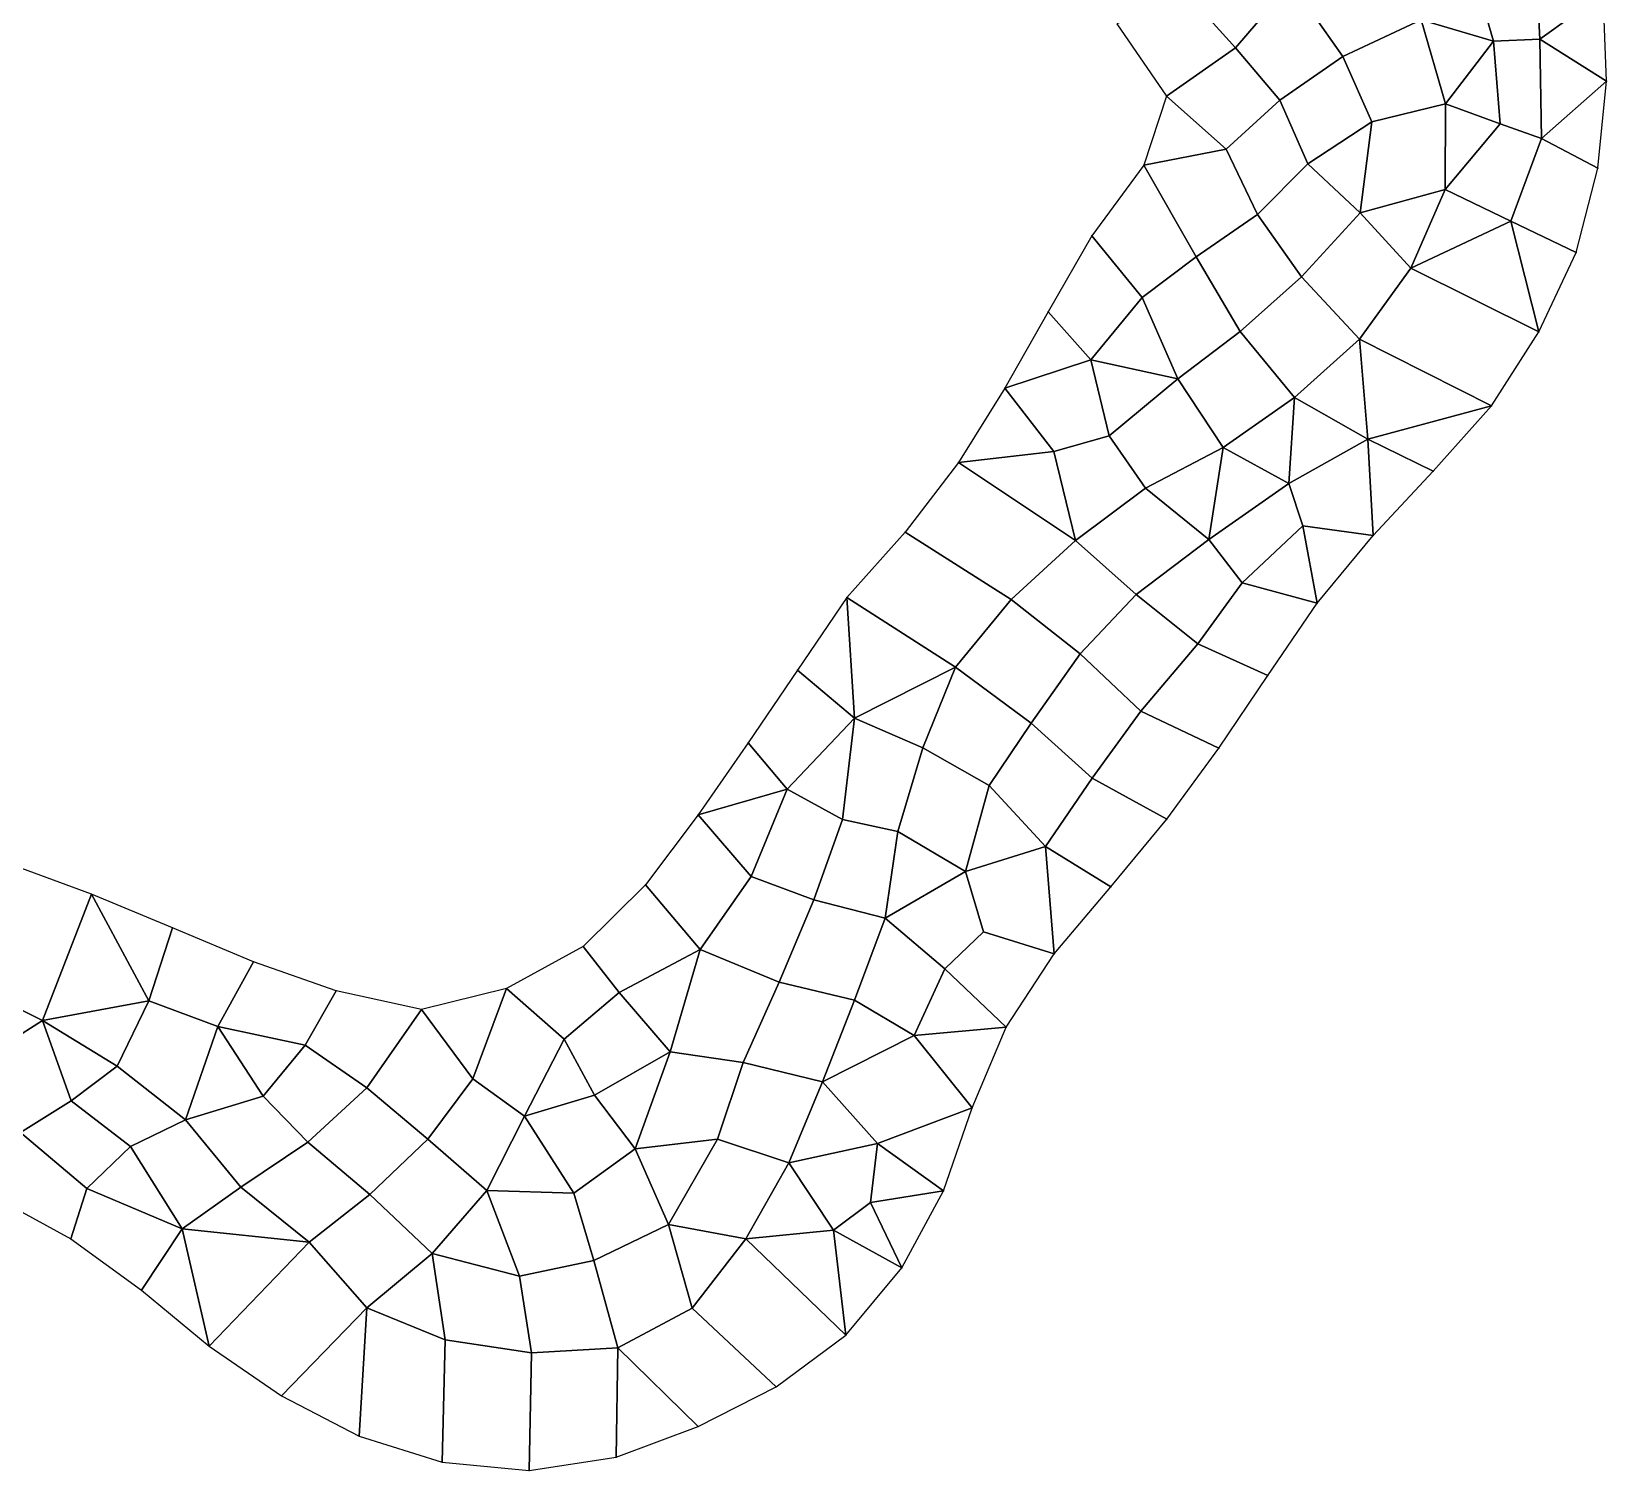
# Model space of a CAD drawing. Extents: x 380707 to 407438, y 6452841 to 6483357.
# Drawn here: x 383731 to 385346, y 6455681 to 6457156 of the extents above; entities that cross this region are included whole.
import ezdxf

# ---------------------------------------------------------------- set-up
doc = ezdxf.new("R2010")
doc.units = 0
for name, color, linetype in [('MESH_BOUND', 25, 'CONTINUOUS'), ('MESH_ELEMS', 18, 'CONTINUOUS'), ('MESH_NDSTRNGS', 17, 'CONTINUOUS'), ('MESH_NODES', 18, 'CONTINUOUS')]:
    doc.layers.add(name, color=color, linetype=linetype)

msp = doc.modelspace()

# ---------------------------------------------------------------- linework, layer by layer
at = {"layer": 'MESH_BOUND', "color": 25}
for points in [[(385345.706, 6457105.61, -0.596), (385342.45, 6457195.54, 1.519)], [(384843.654, 6457164.24, 1.255), (384894.55, 6457090.08, 1.29)], [(385336.669, 6457016.29, -0.828), (385345.706, 6457105.61, -0.596)], [(384894.55, 6457090.08, 1.29), (384871.427, 6457019.4, -0.537)], [(384871.427, 6457019.4, -0.537), (384818.149, 6456946.97, -0.536)], [(385314.461, 6456929.78, -5.151), (385336.669, 6457016.29, -0.828)], [(384818.149, 6456946.97, -0.536), (384773.486, 6456868.9, 1.372)], [(385276.262, 6456848.38, -4.537), (385314.461, 6456929.78, -5.151)], [(384773.486, 6456868.9, 1.372), (384729.088, 6456790.67, 2.892)], [(385227.671, 6456772.76, 2.207), (385276.262, 6456848.38, -4.537)], [(384729.088, 6456790.67, 2.892), (384681.528, 6456714.37, -0.992)], [(385167.898, 6456705.52, -2.894), (385227.671, 6456772.76, 2.207)], [(384681.528, 6456714.37, -0.992), (384626.872, 6456643.06, 2.373)], [(385106.713, 6456639.54, 0.587), (385167.898, 6456705.52, -2.894)], [(384626.872, 6456643.06, 2.373), (384567.004, 6456575.95, -0.934)], [(385049.298, 6456570.36, 0.748), (385106.713, 6456639.54, 0.587)], [(384567.004, 6456575.95, -0.934), (384516.368, 6456501.61, 1.482)], [(384998.459, 6456496.12, 1.596), (385049.298, 6456570.36, 0.748)], [(384516.368, 6456501.61, 1.482), (384465.855, 6456427.18, -0.059)], [(384948.256, 6456421.44, -0.382), (384998.459, 6456496.12, 1.596)], [(384465.855, 6456427.18, -0.059), (384414.591, 6456353.28, 1.216)], [(384894.995, 6456348.92, 0.249), (384948.256, 6456421.44, -0.382)], [(384414.591, 6456353.28, 1.216), (384360.643, 6456281.32, 1.494)], [(384837.762, 6456279.51, -0.545), (384894.995, 6456348.92, 0.249)], [(383792.875, 6456271.97, -0.896), (383708.417, 6456302.88, -1.537)], [(384360.643, 6456281.32, 1.494), (384296.807, 6456218.35, 0.284)], [(384779.729, 6456210.73, 1.57), (384837.762, 6456279.51, -0.545)], [(383875.948, 6456237.5, 0.906), (383792.875, 6456271.97, -0.896)], [(383958.778, 6456202.43, 0.551), (383875.948, 6456237.5, 0.906)], [(384296.807, 6456218.35, 0.284), (384218.273, 6456175.2, 0.675)], [(384730.526, 6456135.53, 2.458), (384779.729, 6456210.73, 1.57)], [(384043.64, 6456172.65, 1.747), (383958.778, 6456202.43, 0.551)], [(384131.237, 6456153.65, 0.614), (384043.64, 6456172.65, 1.747)], [(384218.273, 6456175.2, 0.675), (384131.237, 6456153.65, 0.614)], [(384695.588, 6456052.68, 1.498), (384730.526, 6456135.53, 2.458)], [(384666.022, 6455967.86, -0.329), (384695.588, 6456052.68, 1.498)], [(384623.314, 6455888.64, -0.694), (384666.022, 6455967.86, -0.329)], [(383692.735, 6455961.54, 1.662), (383771.789, 6455918.62, 1.606)], [(383771.789, 6455918.62, 1.606), (383844.257, 6455865.85, -3.894)], [(384565.969, 6455819.58, -1.146), (384623.314, 6455888.64, -0.694)], [(383844.257, 6455865.85, -3.894), (383913.584, 6455808.5, -5.849)], [(383913.584, 6455808.5, -5.849), (383987.627, 6455757.43, -4.167)], [(384494.638, 6455766.6, -1.391), (384565.969, 6455819.58, -1.146)], [(384414.551, 6455725.93, -3.113), (384494.638, 6455766.6, -1.391)], [(383987.627, 6455757.43, -4.167), (384067.2, 6455716.24, -4.779)], [(384330.556, 6455694.54, -3.773), (384414.551, 6455725.93, -3.113)], [(384067.2, 6455716.24, -4.779), (384152.293, 6455689.41, -5.566)], [(384241.591, 6455680.96, -4.571), (384330.556, 6455694.54, -3.773)], [(384152.293, 6455689.41, -5.566), (384241.591, 6455680.96, -4.571)]]:
    msp.add_polyline3d(points, dxfattribs=at)
at = {"layer": 'MESH_ELEMS', "color": 178}
for points in [[(385022.53, 6457206.26, -14.921), (384943.049, 6457259.76, -15.06), (384916.311, 6457194.34, -12.61), (384965.279, 6457139.77, -10.862)], [(385107.925, 6457242.27, -17.617), (385022.53, 6457206.26, -14.921), (385075.524, 6457130.96, -14.38), (385155.875, 6457168.4, -16.345)], [(385202.132, 6457241.7, -15.42), (385155.875, 6457168.4, -16.345), (385229.783, 6457146.67, -18.173), (385202.132, 6457241.7, -15.42)], [(385273.249, 6457230.53, -6.514), (385202.132, 6457241.7, -15.42), (385229.783, 6457146.67, -18.173), (385277.212, 6457148.65, -9.884)], [(385277.212, 6457148.65, -9.884), (385342.45, 6457195.54, 1.519), (385273.249, 6457230.53, -6.514), (385277.212, 6457148.65, -9.884)], [(385075.524, 6457130.96, -14.38), (385022.53, 6457206.26, -14.921), (384965.279, 6457139.77, -10.862), (385010.89, 6457086.05, -8.943)], [(385345.706, 6457105.61, -0.596), (385342.45, 6457195.54, 1.519), (385277.212, 6457148.65, -9.884), (385345.706, 6457105.61, -0.596)], [(384894.55, 6457090.08, 1.29), (384965.279, 6457139.77, -10.862), (384916.311, 6457194.34, -12.61), (384843.654, 6457164.24, 1.255)], [(385180.577, 6457082.33, -15.793), (385155.875, 6457168.4, -16.345), (385075.524, 6457130.96, -14.38), (385105.1, 6457063.79, -13.891)], [(385229.783, 6457146.67, -18.173), (385155.875, 6457168.4, -16.345), (385180.577, 6457082.33, -15.793), (385229.783, 6457146.67, -18.173)], [(385180.577, 6457082.33, -15.793), (385236.852, 6457061.82, -17.297), (385229.783, 6457146.67, -18.173), (385180.577, 6457082.33, -15.793)], [(385236.852, 6457061.82, -17.297), (385278.982, 6457046.6, -15.197), (385277.212, 6457148.65, -9.884), (385229.783, 6457146.67, -18.173)], [(385278.982, 6457046.6, -15.197), (385345.706, 6457105.61, -0.596), (385277.212, 6457148.65, -9.884), (385278.982, 6457046.6, -15.197)], [(384955.738, 6457035.74, -5.556), (385010.89, 6457086.05, -8.943), (384965.279, 6457139.77, -10.862), (384894.55, 6457090.08, 1.29)], [(385105.1, 6457063.79, -13.891), (385075.524, 6457130.96, -14.38), (385010.89, 6457086.05, -8.943), (385039.595, 6457020.64, -9.187)], [(385345.706, 6457105.61, -0.596), (385278.982, 6457046.6, -15.197), (385336.669, 6457016.29, -0.828), (385345.706, 6457105.61, -0.596)], [(384955.738, 6457035.74, -5.556), (384894.55, 6457090.08, 1.29), (384871.427, 6457019.4, -0.537), (384955.738, 6457035.74, -5.556)], [(385039.595, 6457020.64, -9.187), (385010.89, 6457086.05, -8.943), (384955.738, 6457035.74, -5.556), (384987.874, 6456968.96, -8.397)], [(385180.391, 6456994.56, -15.633), (385180.577, 6457082.33, -15.793), (385105.1, 6457063.79, -13.891), (385093.387, 6456970.43, -13.485)], [(385236.852, 6457061.82, -17.297), (385180.577, 6457082.33, -15.793), (385180.391, 6456994.56, -15.633), (385236.852, 6457061.82, -17.297)], [(385093.387, 6456970.43, -13.485), (385105.1, 6457063.79, -13.891), (385039.595, 6457020.64, -9.187), (385093.387, 6456970.43, -13.485)], [(385247.523, 6456961.86, -15.743), (385278.982, 6457046.6, -15.197), (385236.852, 6457061.82, -17.297), (385180.391, 6456994.56, -15.633)], [(384925.138, 6456925.25, -7.544), (384987.874, 6456968.96, -8.397), (384955.738, 6457035.74, -5.556), (384871.427, 6457019.4, -0.537)], [(385336.669, 6457016.29, -0.828), (385278.982, 6457046.6, -15.197), (385247.523, 6456961.86, -15.743), (385314.461, 6456929.78, -5.151)], [(384925.138, 6456925.25, -7.544), (384871.427, 6457019.4, -0.537), (384818.149, 6456946.97, -0.536), (384869.663, 6456883.53, -6.009)], [(385093.387, 6456970.43, -13.485), (385039.595, 6457020.64, -9.187), (384987.874, 6456968.96, -8.397), (385033.025, 6456904.85, -13.021)], [(385145.269, 6456913.61, -16.135), (385180.391, 6456994.56, -15.633), (385093.387, 6456970.43, -13.485), (385145.269, 6456913.61, -16.135)], [(385247.523, 6456961.86, -15.743), (385180.391, 6456994.56, -15.633), (385145.269, 6456913.61, -16.135), (385247.523, 6456961.86, -15.743)], [(385033.025, 6456904.85, -13.021), (384987.874, 6456968.96, -8.397), (384925.138, 6456925.25, -7.544), (384970.298, 6456848.96, -12.48)], [(385145.269, 6456913.61, -16.135), (385093.387, 6456970.43, -13.485), (385033.025, 6456904.85, -13.021), (385092.574, 6456840.84, -16.976)], [(385145.269, 6456913.61, -16.135), (385276.262, 6456848.38, -4.537), (385247.523, 6456961.86, -15.743), (385145.269, 6456913.61, -16.135)], [(385314.461, 6456929.78, -5.151), (385247.523, 6456961.86, -15.743), (385276.262, 6456848.38, -4.537), (385314.461, 6456929.78, -5.151)], [(384773.486, 6456868.9, 1.372), (384817.294, 6456819.76, -4.418), (384869.663, 6456883.53, -6.009), (384818.149, 6456946.97, -0.536)], [(384869.663, 6456883.53, -6.009), (384906.423, 6456800.44, -11.62), (384970.298, 6456848.96, -12.48), (384925.138, 6456925.25, -7.544)], [(385025.931, 6456781.18, -17.148), (385092.574, 6456840.84, -16.976), (385033.025, 6456904.85, -13.021), (384970.298, 6456848.96, -12.48)], [(385227.671, 6456772.76, 2.207), (385276.262, 6456848.38, -4.537), (385145.269, 6456913.61, -16.135), (385092.574, 6456840.84, -16.976)], [(384869.663, 6456883.53, -6.009), (384817.294, 6456819.76, -4.418), (384906.423, 6456800.44, -11.62), (384869.663, 6456883.53, -6.009)], [(384817.294, 6456819.76, -4.418), (384773.486, 6456868.9, 1.372), (384729.088, 6456790.67, 2.892), (384817.294, 6456819.76, -4.418)], [(384952.792, 6456729.78, -17.355), (385025.931, 6456781.18, -17.148), (384970.298, 6456848.96, -12.48), (384906.423, 6456800.44, -11.62)], [(385025.931, 6456781.18, -17.148), (385101.03, 6456738.4, -14), (385092.574, 6456840.84, -16.976), (385025.931, 6456781.18, -17.148)], [(385227.671, 6456772.76, 2.207), (385092.574, 6456840.84, -16.976), (385101.03, 6456738.4, -14), (385227.671, 6456772.76, 2.207)], [(384817.294, 6456819.76, -4.418), (384729.088, 6456790.67, 2.892), (384779.342, 6456725.73, -6.251), (384835.875, 6456741.94, -9.49)], [(384817.294, 6456819.76, -4.418), (384835.875, 6456741.94, -9.49), (384906.423, 6456800.44, -11.62), (384817.294, 6456819.76, -4.418)], [(384873.113, 6456688.27, -18.366), (384952.792, 6456729.78, -17.355), (384906.423, 6456800.44, -11.62), (384835.875, 6456741.94, -9.49)], [(384729.088, 6456790.67, 2.892), (384681.528, 6456714.37, -0.992), (384779.342, 6456725.73, -6.251), (384729.088, 6456790.67, 2.892)], [(384952.792, 6456729.78, -17.355), (385020.275, 6456693.14, -13.727), (385025.931, 6456781.18, -17.148), (384952.792, 6456729.78, -17.355)], [(385025.931, 6456781.18, -17.148), (385020.275, 6456693.14, -13.727), (385101.03, 6456738.4, -14), (385025.931, 6456781.18, -17.148)], [(385227.671, 6456772.76, 2.207), (385101.03, 6456738.4, -14), (385167.898, 6456705.52, -2.894), (385227.671, 6456772.76, 2.207)], [(384779.342, 6456725.73, -6.251), (384801.3, 6456634.56, -18.6), (384873.113, 6456688.27, -18.366), (384835.875, 6456741.94, -9.49)], [(384938.006, 6456635.69, -12.667), (384952.792, 6456729.78, -17.355), (384873.113, 6456688.27, -18.366), (384938.006, 6456635.69, -12.667)], [(384952.792, 6456729.78, -17.355), (384938.006, 6456635.69, -12.667), (385020.275, 6456693.14, -13.727), (384952.792, 6456729.78, -17.355)], [(385101.03, 6456738.4, -14), (385020.275, 6456693.14, -13.727), (385034.569, 6456649.64, -10.445), (385106.713, 6456639.54, 0.587)], [(385101.03, 6456738.4, -14), (385106.713, 6456639.54, 0.587), (385167.898, 6456705.52, -2.894), (385101.03, 6456738.4, -14)], [(384735.496, 6456574.1, -17.84), (384801.3, 6456634.56, -18.6), (384681.528, 6456714.37, -0.992), (384626.872, 6456643.06, 2.373)], [(384779.342, 6456725.73, -6.251), (384681.528, 6456714.37, -0.992), (384801.3, 6456634.56, -18.6), (384779.342, 6456725.73, -6.251)], [(384873.113, 6456688.27, -18.366), (384801.3, 6456634.56, -18.6), (384863.627, 6456579.32, -12.007), (384938.006, 6456635.69, -12.667)], [(384938.006, 6456635.69, -12.667), (384972.411, 6456591.18, -7.888), (385034.569, 6456649.64, -10.445), (385020.275, 6456693.14, -13.727)], [(385049.298, 6456570.36, 0.748), (385034.569, 6456649.64, -10.445), (384972.411, 6456591.18, -7.888), (385049.298, 6456570.36, 0.748)], [(385106.713, 6456639.54, 0.587), (385034.569, 6456649.64, -10.445), (385049.298, 6456570.36, 0.748), (385106.713, 6456639.54, 0.587)], [(384678.381, 6456504.75, -16.509), (384735.496, 6456574.1, -17.84), (384626.872, 6456643.06, 2.373), (384567.004, 6456575.95, -0.934)], [(384806.216, 6456518.29, -11.691), (384863.627, 6456579.32, -12.007), (384801.3, 6456634.56, -18.6), (384735.496, 6456574.1, -17.84)], [(384863.627, 6456579.32, -12.007), (384926.918, 6456528.73, -7.935), (384972.411, 6456591.18, -7.888), (384938.006, 6456635.69, -12.667)], [(384972.411, 6456591.18, -7.888), (384926.918, 6456528.73, -7.935), (384998.459, 6456496.12, 1.596), (385049.298, 6456570.36, 0.748)], [(384567.004, 6456575.95, -0.934), (384516.368, 6456501.61, 1.482), (384574.763, 6456452.2, -11.203), (384567.004, 6456575.95, -0.934)], [(384678.381, 6456504.75, -16.509), (384567.004, 6456575.95, -0.934), (384574.763, 6456452.2, -11.203), (384678.381, 6456504.75, -16.509)], [(384735.496, 6456574.1, -17.84), (384678.381, 6456504.75, -16.509), (384756.107, 6456447.15, -11.68), (384806.216, 6456518.29, -11.691)], [(384926.918, 6456528.73, -7.935), (384863.627, 6456579.32, -12.007), (384806.216, 6456518.29, -11.691), (384868.536, 6456459.56, -9.44)], [(384868.536, 6456459.56, -9.44), (384806.216, 6456518.29, -11.691), (384756.107, 6456447.15, -11.68), (384818.562, 6456390.88, -9.236)], [(384948.256, 6456421.44, -0.382), (384998.459, 6456496.12, 1.596), (384926.918, 6456528.73, -7.935), (384868.536, 6456459.56, -9.44)], [(384465.855, 6456427.18, -0.059), (384505.864, 6456379.47, -10.085), (384574.763, 6456452.2, -11.203), (384516.368, 6456501.61, 1.482)], [(384678.381, 6456504.75, -16.509), (384574.763, 6456452.2, -11.203), (384645.123, 6456421.85, -15.422), (384678.381, 6456504.75, -16.509)], [(384756.107, 6456447.15, -11.68), (384678.381, 6456504.75, -16.509), (384645.123, 6456421.85, -15.422), (384713.12, 6456383.16, -12.839)], [(384505.864, 6456379.47, -10.085), (384562.697, 6456348.49, -12.623), (384574.763, 6456452.2, -11.203), (384505.864, 6456379.47, -10.085)], [(384562.697, 6456348.49, -12.623), (384619.468, 6456336.11, -14.932), (384645.123, 6456421.85, -15.422), (384574.763, 6456452.2, -11.203)], [(384894.995, 6456348.92, 0.249), (384948.256, 6456421.44, -0.382), (384868.536, 6456459.56, -9.44), (384818.562, 6456390.88, -9.236)], [(384713.12, 6456383.16, -12.839), (384770.652, 6456320.92, -6.641), (384818.562, 6456390.88, -9.236), (384756.107, 6456447.15, -11.68)], [(384465.855, 6456427.18, -0.059), (384414.591, 6456353.28, 1.216), (384505.864, 6456379.47, -10.085), (384465.855, 6456427.18, -0.059)], [(384619.468, 6456336.11, -14.932), (384688.567, 6456295.13, -10.238), (384713.12, 6456383.16, -12.839), (384645.123, 6456421.85, -15.422)], [(384837.762, 6456279.51, -0.545), (384894.995, 6456348.92, 0.249), (384818.562, 6456390.88, -9.236), (384770.652, 6456320.92, -6.641)], [(384505.864, 6456379.47, -10.085), (384414.591, 6456353.28, 1.216), (384469.065, 6456290.12, -10.221), (384505.864, 6456379.47, -10.085)], [(384562.697, 6456348.49, -12.623), (384505.864, 6456379.47, -10.085), (384469.065, 6456290.12, -10.221), (384533.195, 6456266.02, -11.765)], [(384770.652, 6456320.92, -6.641), (384713.12, 6456383.16, -12.839), (384688.567, 6456295.13, -10.238), (384770.652, 6456320.92, -6.641)], [(384469.065, 6456290.12, -10.221), (384414.591, 6456353.28, 1.216), (384360.643, 6456281.32, 1.494), (384416.624, 6456215.29, -9.032)], [(384533.195, 6456266.02, -11.765), (384606.329, 6456247.23, -14.847), (384619.468, 6456336.11, -14.932), (384562.697, 6456348.49, -12.623)], [(384619.468, 6456336.11, -14.932), (384606.329, 6456247.23, -14.847), (384688.567, 6456295.13, -10.238), (384619.468, 6456336.11, -14.932)], [(384770.652, 6456320.92, -6.641), (384688.567, 6456295.13, -10.238), (384707.082, 6456233.34, -5.093), (384779.729, 6456210.73, 1.57)], [(384837.762, 6456279.51, -0.545), (384770.652, 6456320.92, -6.641), (384779.729, 6456210.73, 1.57), (384837.762, 6456279.51, -0.545)], [(383662.17, 6456182.41, -6.087), (383742.53, 6456142.24, -7.438), (383792.875, 6456271.97, -0.896), (383708.417, 6456302.88, -1.537)], [(384606.329, 6456247.23, -14.847), (384667.67, 6456195.38, -8.474), (384707.082, 6456233.34, -5.093), (384688.567, 6456295.13, -10.238)], [(384333.822, 6456170.99, -3.424), (384416.624, 6456215.29, -9.032), (384360.643, 6456281.32, 1.494), (384296.807, 6456218.35, 0.284)], [(384469.065, 6456290.12, -10.221), (384416.624, 6456215.29, -9.032), (384497.827, 6456181.67, -10.989), (384533.195, 6456266.02, -11.765)], [(383792.875, 6456271.97, -0.896), (383742.53, 6456142.24, -7.438), (383851.559, 6456162.56, -4.888), (383792.875, 6456271.97, -0.896)], [(383875.948, 6456237.5, 0.906), (383792.875, 6456271.97, -0.896), (383851.559, 6456162.56, -4.888), (383875.948, 6456237.5, 0.906)], [(384574.865, 6456163.13, -14.745), (384606.329, 6456247.23, -14.847), (384533.195, 6456266.02, -11.765), (384497.827, 6456181.67, -10.989)], [(384667.67, 6456195.38, -8.474), (384606.329, 6456247.23, -14.847), (384574.865, 6456163.13, -14.745), (384635.956, 6456126.84, -10.067)], [(383958.778, 6456202.43, 0.551), (383875.948, 6456237.5, 0.906), (383851.559, 6456162.56, -4.888), (383922.44, 6456136.16, -2.363)], [(384730.526, 6456135.53, 2.458), (384779.729, 6456210.73, 1.57), (384707.082, 6456233.34, -5.093), (384667.67, 6456195.38, -8.474)], [(384277.171, 6456123.17, -2.357), (384333.822, 6456170.99, -3.424), (384296.807, 6456218.35, 0.284), (384218.273, 6456175.2, 0.675)], [(384416.624, 6456215.29, -9.032), (384333.822, 6456170.99, -3.424), (384385.955, 6456110.16, -8.291), (384416.624, 6456215.29, -9.032)], [(384416.624, 6456215.29, -9.032), (384385.955, 6456110.16, -8.291), (384460.925, 6456099.39, -10.44), (384497.827, 6456181.67, -10.989)], [(383958.778, 6456202.43, 0.551), (383922.44, 6456136.16, -2.363), (384011.86, 6456117.19, -0.902), (384043.64, 6456172.65, 1.747)], [(384635.956, 6456126.84, -10.067), (384730.526, 6456135.53, 2.458), (384667.67, 6456195.38, -8.474), (384635.956, 6456126.84, -10.067)], [(383662.17, 6456182.41, -6.087), (383676.135, 6456099.99, -6.808), (383742.53, 6456142.24, -7.438), (383662.17, 6456182.41, -6.087)], [(384542.171, 6456079.45, -14.716), (384574.865, 6456163.13, -14.745), (384497.827, 6456181.67, -10.989), (384460.925, 6456099.39, -10.44)], [(383819.109, 6456095.69, -9.779), (383851.559, 6456162.56, -4.888), (383742.53, 6456142.24, -7.438), (383819.109, 6456095.69, -9.779)], [(383819.109, 6456095.69, -9.779), (383889.093, 6456040.48, -12.621), (383922.44, 6456136.16, -2.363), (383851.559, 6456162.56, -4.888)], [(384075.033, 6456073.43, -0.661), (384131.237, 6456153.65, 0.614), (384043.64, 6456172.65, 1.747), (384011.86, 6456117.19, -0.902)], [(384183.56, 6456082.4, -0.637), (384218.273, 6456175.2, 0.675), (384131.237, 6456153.65, 0.614), (384183.56, 6456082.4, -0.637)], [(384183.56, 6456082.4, -0.637), (384236.61, 6456044.17, -4.231), (384277.171, 6456123.17, -2.357), (384218.273, 6456175.2, 0.675)], [(384385.955, 6456110.16, -8.291), (384333.822, 6456170.99, -3.424), (384277.171, 6456123.17, -2.357), (384308.54, 6456065.77, -5.78)], [(384542.171, 6456079.45, -14.716), (384635.956, 6456126.84, -10.067), (384574.865, 6456163.13, -14.745), (384542.171, 6456079.45, -14.716)], [(384183.56, 6456082.4, -0.637), (384131.237, 6456153.65, 0.614), (384075.033, 6456073.43, -0.661), (384137.606, 6456020.7, -1.728)], [(383772.071, 6456060.04, -7.796), (383742.53, 6456142.24, -7.438), (383676.135, 6456099.99, -6.808), (383720.212, 6456027.38, -6.715)], [(383772.071, 6456060.04, -7.796), (383819.109, 6456095.69, -9.779), (383742.53, 6456142.24, -7.438), (383772.071, 6456060.04, -7.796)], [(383922.44, 6456136.16, -2.363), (383889.093, 6456040.48, -12.621), (383968.786, 6456064.85, -5.373), (383922.44, 6456136.16, -2.363)], [(383968.786, 6456064.85, -5.373), (384011.86, 6456117.19, -0.902), (383922.44, 6456136.16, -2.363), (383968.786, 6456064.85, -5.373)], [(384695.588, 6456052.68, 1.498), (384730.526, 6456135.53, 2.458), (384635.956, 6456126.84, -10.067), (384695.588, 6456052.68, 1.498)], [(384014.582, 6456017.56, -6.315), (384075.033, 6456073.43, -0.661), (384011.86, 6456117.19, -0.902), (383968.786, 6456064.85, -5.373)], [(384277.171, 6456123.17, -2.357), (384236.61, 6456044.17, -4.231), (384308.54, 6456065.77, -5.78), (384277.171, 6456123.17, -2.357)], [(384635.956, 6456126.84, -10.067), (384542.171, 6456079.45, -14.716), (384598.519, 6456016.09, -8.776), (384695.588, 6456052.68, 1.498)], [(384308.54, 6456065.77, -5.78), (384350.086, 6456010.9, -8.476), (384385.955, 6456110.16, -8.291), (384308.54, 6456065.77, -5.78)], [(384434.642, 6456020.66, -10.087), (384460.925, 6456099.39, -10.44), (384385.955, 6456110.16, -8.291), (384350.086, 6456010.9, -8.476)], [(384507.564, 6455996.54, -14.21), (384542.171, 6456079.45, -14.716), (384460.925, 6456099.39, -10.44), (384434.642, 6456020.66, -10.087)], [(383833.001, 6456013.23, -9.314), (383889.093, 6456040.48, -12.621), (383819.109, 6456095.69, -9.779), (383772.071, 6456060.04, -7.796)], [(384236.61, 6456044.17, -4.231), (384183.56, 6456082.4, -0.637), (384137.606, 6456020.7, -1.728), (384197.945, 6455967.98, -6.317)], [(383946.103, 6455971.63, -14.183), (384014.582, 6456017.56, -6.315), (383968.786, 6456064.85, -5.373), (383889.093, 6456040.48, -12.621)], [(384075.033, 6456073.43, -0.661), (384014.582, 6456017.56, -6.315), (384078.195, 6455963.99, -6.553), (384137.606, 6456020.7, -1.728)], [(384287.395, 6455965.45, -7.923), (384350.086, 6456010.9, -8.476), (384308.54, 6456065.77, -5.78), (384236.61, 6456044.17, -4.231)], [(384542.171, 6456079.45, -14.716), (384507.564, 6455996.54, -14.21), (384598.519, 6456016.09, -8.776), (384542.171, 6456079.45, -14.716)], [(383787.993, 6455970.16, -8.327), (383833.001, 6456013.23, -9.314), (383772.071, 6456060.04, -7.796), (383720.212, 6456027.38, -6.715)], [(384695.588, 6456052.68, 1.498), (384598.519, 6456016.09, -8.776), (384666.022, 6455967.86, -0.329), (384695.588, 6456052.68, 1.498)], [(383885.933, 6455928.82, -9.336), (383946.103, 6455971.63, -14.183), (383889.093, 6456040.48, -12.621), (383833.001, 6456013.23, -9.314)], [(384197.945, 6455967.98, -6.317), (384287.395, 6455965.45, -7.923), (384236.61, 6456044.17, -4.231), (384197.945, 6455967.98, -6.317)], [(383787.993, 6455970.16, -8.327), (383720.212, 6456027.38, -6.715), (383692.735, 6455961.54, 1.662), (383771.789, 6455918.62, 1.606)], [(384016.04, 6455915.23, -13.237), (384078.195, 6455963.99, -6.553), (384014.582, 6456017.56, -6.315), (383946.103, 6455971.63, -14.183)], [(384137.606, 6456020.7, -1.728), (384078.195, 6455963.99, -6.553), (384142.177, 6455903.61, -9.066), (384197.945, 6455967.98, -6.317)], [(384384.205, 6455933.34, -10.478), (384434.642, 6456020.66, -10.087), (384350.086, 6456010.9, -8.476), (384384.205, 6455933.34, -10.478)], [(384463.392, 6455918.39, -14.006), (384507.564, 6455996.54, -14.21), (384434.642, 6456020.66, -10.087), (384384.205, 6455933.34, -10.478)], [(383885.933, 6455928.82, -9.336), (383833.001, 6456013.23, -9.314), (383787.993, 6455970.16, -8.327), (383885.933, 6455928.82, -9.336)], [(384384.205, 6455933.34, -10.478), (384350.086, 6456010.9, -8.476), (384287.395, 6455965.45, -7.923), (384307.75, 6455896.26, -9.6)], [(384598.519, 6456016.09, -8.776), (384507.564, 6455996.54, -14.21), (384553.301, 6455927.42, -9.537), (384591.437, 6455955.6, -5.485)], [(384598.519, 6456016.09, -8.776), (384591.437, 6455955.6, -5.485), (384666.022, 6455967.86, -0.329), (384598.519, 6456016.09, -8.776)], [(384507.564, 6455996.54, -14.21), (384463.392, 6455918.39, -14.006), (384553.301, 6455927.42, -9.537), (384507.564, 6455996.54, -14.21)], [(383771.789, 6455918.62, 1.606), (383844.257, 6455865.85, -3.894), (383885.933, 6455928.82, -9.336), (383787.993, 6455970.16, -8.327)], [(384016.04, 6455915.23, -13.237), (383946.103, 6455971.63, -14.183), (383885.933, 6455928.82, -9.336), (384016.04, 6455915.23, -13.237)], [(384197.945, 6455967.98, -6.317), (384142.177, 6455903.61, -9.066), (384231.598, 6455880.16, -9.095), (384197.945, 6455967.98, -6.317)], [(384287.395, 6455965.45, -7.923), (384197.945, 6455967.98, -6.317), (384231.598, 6455880.16, -9.095), (384307.75, 6455896.26, -9.6)], [(384666.022, 6455967.86, -0.329), (384591.437, 6455955.6, -5.485), (384623.314, 6455888.64, -0.694), (384666.022, 6455967.86, -0.329)], [(384074.91, 6455847.62, -10.976), (384142.177, 6455903.61, -9.066), (384078.195, 6455963.99, -6.553), (384016.04, 6455915.23, -13.237)], [(384591.437, 6455955.6, -5.485), (384553.301, 6455927.42, -9.537), (384623.314, 6455888.64, -0.694), (384591.437, 6455955.6, -5.485)], [(383885.933, 6455928.82, -9.336), (383844.257, 6455865.85, -3.894), (383913.584, 6455808.5, -5.849), (383885.933, 6455928.82, -9.336)], [(383885.933, 6455928.82, -9.336), (383913.584, 6455808.5, -5.849), (384016.04, 6455915.23, -13.237), (383885.933, 6455928.82, -9.336)], [(384408.424, 6455847.54, -13.781), (384384.205, 6455933.34, -10.478), (384307.75, 6455896.26, -9.6), (384332.232, 6455806.78, -11.918)], [(384384.205, 6455933.34, -10.478), (384408.424, 6455847.54, -13.781), (384463.392, 6455918.39, -14.006), (384384.205, 6455933.34, -10.478)], [(384463.392, 6455918.39, -14.006), (384565.969, 6455819.58, -1.146), (384553.301, 6455927.42, -9.537), (384463.392, 6455918.39, -14.006)], [(384553.301, 6455927.42, -9.537), (384565.969, 6455819.58, -1.146), (384623.314, 6455888.64, -0.694), (384553.301, 6455927.42, -9.537)], [(384016.04, 6455915.23, -13.237), (383913.584, 6455808.5, -5.849), (383987.627, 6455757.43, -4.167), (384074.91, 6455847.62, -10.976)], [(384142.177, 6455903.61, -9.066), (384074.91, 6455847.62, -10.976), (384155.51, 6455814.86, -11.801), (384142.177, 6455903.61, -9.066)], [(384155.51, 6455814.86, -11.801), (384244.021, 6455801.54, -11.531), (384231.598, 6455880.16, -9.095), (384142.177, 6455903.61, -9.066)], [(384463.392, 6455918.39, -14.006), (384408.424, 6455847.54, -13.781), (384494.638, 6455766.6, -1.391), (384565.969, 6455819.58, -1.146)], [(384307.75, 6455896.26, -9.6), (384231.598, 6455880.16, -9.095), (384244.021, 6455801.54, -11.531), (384332.232, 6455806.78, -11.918)], [(383987.627, 6455757.43, -4.167), (384067.2, 6455716.24, -4.779), (384074.91, 6455847.62, -10.976), (383987.627, 6455757.43, -4.167)], [(384067.2, 6455716.24, -4.779), (384152.293, 6455689.41, -5.566), (384155.51, 6455814.86, -11.801), (384074.91, 6455847.62, -10.976)], [(384408.424, 6455847.54, -13.781), (384332.232, 6455806.78, -11.918), (384414.551, 6455725.93, -3.113), (384494.638, 6455766.6, -1.391)], [(384244.021, 6455801.54, -11.531), (384155.51, 6455814.86, -11.801), (384152.293, 6455689.41, -5.566), (384241.591, 6455680.96, -4.571)], [(384330.556, 6455694.54, -3.773), (384332.232, 6455806.78, -11.918), (384244.021, 6455801.54, -11.531), (384241.591, 6455680.96, -4.571)], [(384330.556, 6455694.54, -3.773), (384414.551, 6455725.93, -3.113), (384332.232, 6455806.78, -11.918), (384330.556, 6455694.54, -3.773)]]:
    msp.add_3dface(points, dxfattribs=at)
at = {"layer": 'MESH_NDSTRNGS', "color": 17}
for points in [[(384894.55, 6457090.08, 1.29), (384955.738, 6457035.74, -5.556)], [(384955.738, 6457035.74, -5.556), (384987.874, 6456968.96, -8.397)], [(384987.874, 6456968.96, -8.397), (385033.025, 6456904.85, -13.021)], [(385033.025, 6456904.85, -13.021), (385092.574, 6456840.84, -16.976)], [(385092.574, 6456840.84, -16.976), (385227.671, 6456772.76, 2.207)]]:
    msp.add_polyline3d(points, dxfattribs=at)
for p in [(384894.55, 6457090.08, 1.29), (384955.738, 6457035.74, -5.556), (384987.874, 6456968.96, -8.397), (385033.025, 6456904.85, -13.021), (385092.574, 6456840.84, -16.976), (385227.671, 6456772.76, 2.207)]:
    msp.add_point(p, dxfattribs=at)
at = {"layer": 'MESH_NODES', "color": 18}
for p in [(385229.783, 6457146.67, -18.173), (385277.212, 6457148.65, -9.884), (384965.279, 6457139.77, -10.862), (385075.524, 6457130.96, -14.38), (385345.706, 6457105.61, -0.596), (384894.55, 6457090.08, 1.29), (385010.89, 6457086.05, -8.943), (385180.577, 6457082.33, -15.793), (385105.1, 6457063.79, -13.891), (385236.852, 6457061.82, -17.297), (384955.738, 6457035.74, -5.556), (385278.982, 6457046.6, -15.197), (384871.427, 6457019.4, -0.537), (385039.595, 6457020.64, -9.187), (385336.669, 6457016.29, -0.828), (385180.391, 6456994.56, -15.633), (384987.874, 6456968.96, -8.397), (385093.387, 6456970.43, -13.485), (385247.523, 6456961.86, -15.743), (384818.149, 6456946.97, -0.536), (384925.138, 6456925.25, -7.544), (385314.461, 6456929.78, -5.151), (385033.025, 6456904.85, -13.021), (385145.269, 6456913.61, -16.135), (384869.663, 6456883.53, -6.009), (384773.486, 6456868.9, 1.372), (384970.298, 6456848.96, -12.48), (385092.574, 6456840.84, -16.976), (385276.262, 6456848.38, -4.537), (384817.294, 6456819.76, -4.418), (384906.423, 6456800.44, -11.62), (384729.088, 6456790.67, 2.892), (385025.931, 6456781.18, -17.148), (385227.671, 6456772.76, 2.207), (384835.875, 6456741.94, -9.49), (384952.792, 6456729.78, -17.355), (385101.03, 6456738.4, -14), (384681.528, 6456714.37, -0.992), (384779.342, 6456725.73, -6.251), (385167.898, 6456705.52, -2.894), (384873.113, 6456688.27, -18.366), (385020.275, 6456693.14, -13.727), (385034.569, 6456649.64, -10.445), (384626.872, 6456643.06, 2.373), (384801.3, 6456634.56, -18.6), (384938.006, 6456635.69, -12.667), (385106.713, 6456639.54, 0.587), (384972.411, 6456591.18, -7.888), (384567.004, 6456575.95, -0.934), (384735.496, 6456574.1, -17.84), (384863.627, 6456579.32, -12.007), (385049.298, 6456570.36, 0.748), (384806.216, 6456518.29, -11.691), (384926.918, 6456528.73, -7.935), (384516.368, 6456501.61, 1.482), (384678.381, 6456504.75, -16.509), (384998.459, 6456496.12, 1.596), (384574.763, 6456452.2, -11.203), (384868.536, 6456459.56, -9.44), (384756.107, 6456447.15, -11.68), (384465.855, 6456427.18, -0.059), (384645.123, 6456421.85, -15.422), (384948.256, 6456421.44, -0.382), (384818.562, 6456390.88, -9.236), (384505.864, 6456379.47, -10.085), (384713.12, 6456383.16, -12.839), (384414.591, 6456353.28, 1.216), (384562.697, 6456348.49, -12.623), (384894.995, 6456348.92, 0.249), (384619.468, 6456336.11, -14.932), (384770.652, 6456320.92, -6.641), (384688.567, 6456295.13, -10.238), (384360.643, 6456281.32, 1.494), (384469.065, 6456290.12, -10.221), (384837.762, 6456279.51, -0.545), (383792.875, 6456271.97, -0.896), (384533.195, 6456266.02, -11.765), (384606.329, 6456247.23, -14.847), (383875.948, 6456237.5, 0.906), (384707.082, 6456233.34, -5.093), (384296.807, 6456218.35, 0.284), (384416.624, 6456215.29, -9.032), (384779.729, 6456210.73, 1.57), (383958.778, 6456202.43, 0.551), (384667.67, 6456195.38, -8.474), (384497.827, 6456181.67, -10.989), (383851.559, 6456162.56, -4.888), (384043.64, 6456172.65, 1.747), (384218.273, 6456175.2, 0.675), (384333.822, 6456170.99, -3.424), (384574.865, 6456163.13, -14.745), (384131.237, 6456153.65, 0.614), (383742.53, 6456142.24, -7.438), (383922.44, 6456136.16, -2.363), (384730.526, 6456135.53, 2.458), (384011.86, 6456117.19, -0.902), (384277.171, 6456123.17, -2.357), (384635.956, 6456126.84, -10.067), (384385.955, 6456110.16, -8.291), (384460.925, 6456099.39, -10.44), (383819.109, 6456095.69, -9.779), (384183.56, 6456082.4, -0.637), (383968.786, 6456064.85, -5.373), (384075.033, 6456073.43, -0.661), (384308.54, 6456065.77, -5.78), (384542.171, 6456079.45, -14.716), (383772.071, 6456060.04, -7.796), (384695.588, 6456052.68, 1.498), (383889.093, 6456040.48, -12.621), (384236.61, 6456044.17, -4.231), (384014.582, 6456017.56, -6.315), (384137.606, 6456020.7, -1.728), (384434.642, 6456020.66, -10.087), (383833.001, 6456013.23, -9.314), (384350.086, 6456010.9, -8.476), (384598.519, 6456016.09, -8.776), (384507.564, 6455996.54, -14.21), (383787.993, 6455970.16, -8.327), (383946.103, 6455971.63, -14.183), (384197.945, 6455967.98, -6.317), (384666.022, 6455967.86, -0.329), (384078.195, 6455963.99, -6.553), (384287.395, 6455965.45, -7.923), (384591.437, 6455955.6, -5.485), (383885.933, 6455928.82, -9.336), (384384.205, 6455933.34, -10.478), (384553.301, 6455927.42, -9.537), (383771.789, 6455918.62, 1.606), (384016.04, 6455915.23, -13.237), (384142.177, 6455903.61, -9.066), (384463.392, 6455918.39, -14.006), (384307.75, 6455896.26, -9.6), (384623.314, 6455888.64, -0.694), (384231.598, 6455880.16, -9.095), (383844.257, 6455865.85, -3.894), (384074.91, 6455847.62, -10.976), (384408.424, 6455847.54, -13.781), (383913.584, 6455808.5, -5.849), (384155.51, 6455814.86, -11.801), (384332.232, 6455806.78, -11.918), (384565.969, 6455819.58, -1.146), (384244.021, 6455801.54, -11.531), (384494.638, 6455766.6, -1.391), (383987.627, 6455757.43, -4.167), (384414.551, 6455725.93, -3.113), (384067.2, 6455716.24, -4.779), (384330.556, 6455694.54, -3.773), (384152.293, 6455689.41, -5.566), (384241.591, 6455680.96, -4.571)]:
    msp.add_point(p, dxfattribs=at)

doc.saveas('drawing.dxf')
